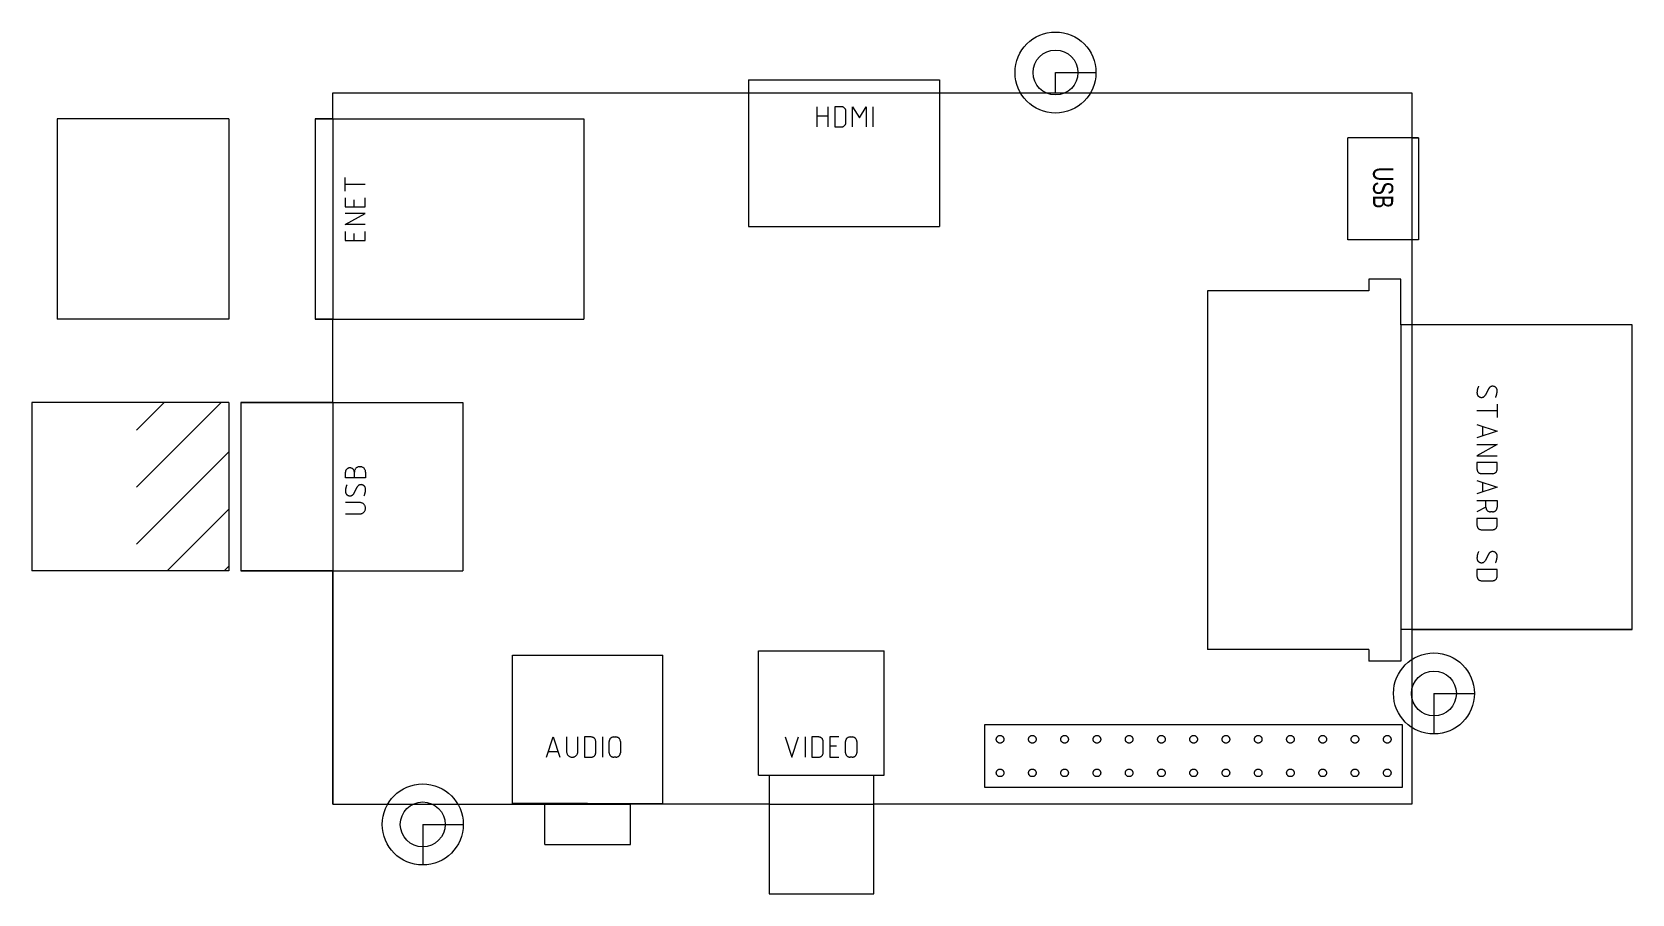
# Model space of a CAD drawing. Header units: inches. Extents: x -0.93 to 4.03, y -0.28 to 2.39.
import ezdxf

# ---------------------------------------------------------------- set-up
doc = ezdxf.new("R2010")
doc.units = ezdxf.units.IN
doc.linetypes.add('DASHED', pattern=[19.05, 12.7, -6.35])
doc.layers.get('0').update_dxf_attribs({"linetype": 'CONTINUOUS', "lineweight": 0})
doc.layers.add('Bottom', color=7, linetype='DASHED', lineweight=0)
doc.styles.get("Standard").update_dxf_attribs({"font": 'txt', "width": 0.75})

# ---------------------------------------------------------------- blocks, each defined once
blk = doc.blocks.new('rPI')
for p, q in [((1.288, 2.244), (1.288, 1.7895)), ((1.288, 2.244), (1.288, 2.204)), ((1.288, 2.244), (1.8795, 2.244)), ((1.8795, 2.244), (1.8795, 1.7895)), ((1.8795, 2.244), (1.8795, 2.204)), ((0, 2.204), (1.288, 2.204)), ((0, 2.1235), (0, 2.204)), ((1.8795, 2.204), (3.3445, 2.204)), ((3.3445, 2.204), (3.3445, 2.064)), ((1.4997, 2.1605), (1.4997, 2.098)), ((1.4997, 2.1327), (1.5344, 2.1327)), ((1.5344, 2.098), (1.5344, 2.1605)), ((1.5761, 2.1605), (1.5553, 2.1605)), ((1.5553, 2.1605), (1.5553, 2.098)), ((1.59, 2.1119), (1.59, 2.1466)), ((1.6108, 2.098), (1.6108, 2.1605)), ((1.6108, 2.1605), (1.6316, 2.1257)), ((1.6316, 2.1257), (1.6525, 2.1605)), ((1.6525, 2.1605), (1.6525, 2.098)), ((1.6733, 2.1605), (1.6733, 2.098)), ((-0.0555, 2.1235), (0.778, 2.1235)), ((0, 2.1235), (-0.0555, 2.1235)), ((-0.0555, 2.1235), (-0.0555, 1.5025)), ((0.778, 2.1235), (0.778, 1.5025)), ((1.5553, 2.098), (1.5761, 2.098)), ((3.3645, 2.064), (3.146, 2.064)), ((3.146, 1.748), (3.146, 2.064)), ((3.3645, 2.064), (3.3645, 1.748)), ((0.0375, 1.8995), (0.0375, 1.9411)), ((0.0375, 1.9203), (0.1, 1.9203)), ((0.0375, 1.8786), (0.0375, 1.8508)), ((0.0375, 1.8508), (0.1, 1.8508)), ((0.0652, 1.8508), (0.0652, 1.8717)), ((0.1, 1.8508), (0.1, 1.8786)), ((0.0375, 1.7953), (0.1, 1.83)), ((0.1, 1.83), (0.0375, 1.83)), ((0.1, 1.7953), (0.0375, 1.7953)), ((1.288, 1.7895), (1.8795, 1.7895)), ((0.0375, 1.7745), (0.0375, 1.7467)), ((0.0375, 1.7467), (0.1, 1.7467)), ((0.0652, 1.7467), (0.0652, 1.7675)), ((0.1, 1.7467), (0.1, 1.7745)), ((3.3645, 1.748), (3.146, 1.748)), ((3.3645, 1.748), (3.3445, 1.748)), ((3.3445, 1.748), (3.3445, 0)), ((-0.0555, 1.5025), (0.778, 1.5025)), ((0, 1.5025), (-0.0555, 1.5025)), ((0, 1.244), (0, 1.5025)), ((4.0265, 1.4855), (3.3445, 1.4855)), ((4.0265, 1.4855), (3.3445, 1.4855)), ((4.0265, 0.5415), (4.0265, 1.4855)), ((-0.286, 1.244), (0.402, 1.244)), ((0, 1.244), (-0.286, 1.244)), ((-0.286, 1.244), (-0.286, 0.723)), ((0.402, 1.244), (0.402, 0.723)), ((3.5822, 1.2872), (3.5723, 1.2676)), ((3.6085, 1.2184), (3.546, 1.2184)), ((3.6085, 1.2392), (3.6085, 1.1976)), ((3.546, 1.1767), (3.6085, 1.1559)), ((3.6085, 1.1559), (3.546, 1.1351)), ((3.5634, 1.1709), (3.5634, 1.1408)), ((3.546, 1.1142), (3.6085, 1.1142)), ((3.6085, 1.1142), (3.546, 1.0795)), ((0.0829, 1.0454), (0.0843, 1.0454)), ((3.546, 1.0795), (3.6085, 1.0795)), ((3.546, 1.0587), (3.546, 1.0378)), ((3.6085, 1.0587), (3.546, 1.0587)), ((3.6085, 1.0378), (3.6085, 1.0587)), ((0.0385, 1.0107), (0.0385, 1.0281)), ((0.101, 1.0107), (0.0385, 1.0107)), ((0.0663, 1.0107), (0.0663, 1.0288)), ((0.101, 1.0288), (0.101, 1.0107)), ((3.546, 1.0031), (3.6085, 0.9823)), ((3.5599, 1.024), (3.5946, 1.024)), ((3.5634, 0.9973), (3.5634, 0.9672)), ((0.0648, 0.9627), (0.0747, 0.9823)), ((3.6085, 0.9823), (3.546, 0.9615)), ((0.0836, 0.9343), (0.0385, 0.9343)), ((0.0385, 0.8996), (0.0836, 0.8996)), ((3.546, 0.9406), (3.6085, 0.9406)), ((3.5738, 0.9198), (3.546, 0.9059)), ((3.5738, 0.9198), (3.5738, 0.9406)), ((3.5946, 0.9059), (3.5877, 0.9059)), ((3.6085, 0.9406), (3.6085, 0.9198)), ((3.546, 0.8851), (3.546, 0.8642)), ((3.6085, 0.8851), (3.546, 0.8851)), ((3.5599, 0.8503), (3.5946, 0.8503)), ((3.6085, 0.8642), (3.6085, 0.8851)), ((3.5822, 0.7751), (3.5723, 0.7555)), ((-0.286, 0.723), (0.402, 0.723)), ((0, 0.723), (-0.286, 0.723)), ((0, 0.723), (0, 0)), ((0, 0), (0, 0.723)), ((3.546, 0.7271), (3.546, 0.7062)), ((3.6085, 0.7271), (3.546, 0.7271)), ((3.6085, 0.7062), (3.6085, 0.7271)), ((3.5599, 0.6924), (3.5946, 0.6924)), ((3.3445, 0.5415), (4.0265, 0.5415)), ((4.0265, 0.5415), (3.3445, 0.5415)), ((0.556, 0.002), (0.556, 0.4615)), ((0.556, 0.4615), (1.0225, 0.4615)), ((1.0225, 0.002), (1.0225, 0.4615)), ((1.3193, 0.09), (1.3193, 0.475)), ((1.3193, 0.475), (1.7083, 0.475)), ((1.7083, 0.09), (1.7083, 0.475)), ((0.6616, 0.1458), (0.6825, 0.2083)), ((0.6825, 0.2083), (0.7033, 0.1458)), ((0.7241, 0.2083), (0.7241, 0.1631)), ((0.7589, 0.1631), (0.7589, 0.2083)), ((0.8005, 0.2083), (0.7797, 0.2083)), ((0.7797, 0.2083), (0.7797, 0.1458)), ((0.8352, 0.2083), (0.8352, 0.1458)), ((0.87, 0.2083), (0.8769, 0.2083)), ((1.4013, 0.2083), (1.4221, 0.1458)), ((1.4221, 0.1458), (1.443, 0.2083)), ((1.4638, 0.2083), (1.4638, 0.1458)), ((1.5055, 0.2083), (1.4846, 0.2083)), ((1.4846, 0.2083), (1.4846, 0.1458)), ((1.568, 0.2083), (1.5402, 0.2083)), ((1.5402, 0.2083), (1.5402, 0.1458)), ((1.6027, 0.2083), (1.6096, 0.2083)), ((2.021, 0.052), (2.021, 0.2465)), ((2.021, 0.2465), (3.3145, 0.2465)), ((3.3145, 0.2465), (3.3145, 0.052)), ((0.6674, 0.1631), (0.6975, 0.1631)), ((0.8144, 0.1597), (0.8144, 0.1944)), ((0.8561, 0.1597), (0.8561, 0.1944)), ((0.8908, 0.1944), (0.8908, 0.1597)), ((1.5194, 0.1597), (1.5194, 0.1944)), ((1.5402, 0.1805), (1.561, 0.1805)), ((1.5888, 0.1597), (1.5888, 0.1944)), ((1.6235, 0.1944), (1.6235, 0.1597)), ((0.7797, 0.1458), (0.8005, 0.1458)), ((0.8769, 0.1458), (0.87, 0.1458)), ((1.4846, 0.1458), (1.5055, 0.1458)), ((1.5402, 0.1458), (1.568, 0.1458)), ((1.6096, 0.1458), (1.6027, 0.1458)), ((1.3193, 0.09), (1.7083, 0.09)), ((1.3515, 0.09), (1.3515, -0.278)), ((1.676, -0.278), (1.676, 0.09)), ((3.3145, 0.052), (2.021, 0.052)), ((0, 0), (0.6565, 0)), ((0.7893, 0.002), (0.556, 0.002)), ((0.6565, -0.125), (0.6565, 0)), ((0.7893, 0.002), (1.0225, 0.002)), ((0.922, -0.125), (0.922, 0)), ((1.3515, 0), (0.922, 0)), ((3.3445, 0), (1.676, 0)), ((0.6565, -0.125), (0.6565, -0.125)), ((0.6565, -0.125), (0.922, -0.125)), ((1.3515, -0.278), (1.676, -0.278))]:
    blk.add_line(p, q)
at = {"linetype": 'DASHED'}
for p, q in [((3.3445, 2.064), (3.3645, 2.064)), ((2.711, 1.59), (2.711, 0.479)), ((3.211, 1.59), (2.711, 1.59)), ((3.31, 1.626), (3.211, 1.626)), ((3.211, 1.626), (3.211, 1.59)), ((3.31, 1.4855), (3.31, 1.626)), ((3.31, 1.4855), (3.31, 0.5415)), ((3.31, 0.5415), (3.31, 0.443)), ((3.211, 0.479), (2.711, 0.479)), ((3.211, 0.479), (3.211, 0.443)), ((3.31, 0.443), (3.211, 0.443)), ((0.7893, 0), (0.7893, 0.002))]:
    blk.add_line(p, q, dxfattribs=at)
for centre in [(2.0678, 0.2012), (2.1677, 0.2012), (2.2677, 0.2012), (2.3678, 0.2012), (2.4678, 0.2012), (2.5678, 0.2012), (2.6677, 0.2012), (2.7677, 0.2012), (2.8678, 0.2012), (2.9677, 0.2012), (3.0678, 0.2012), (3.1677, 0.2012), (3.2678, 0.2012), (2.0678, 0.0972), (2.1677, 0.0972), (2.2677, 0.0972), (2.3678, 0.0972), (2.4678, 0.0972), (2.5678, 0.0972), (2.6677, 0.0972), (2.7677, 0.0972), (2.8678, 0.0972), (2.9677, 0.0972), (3.0678, 0.0972), (3.1677, 0.0972), (3.2678, 0.0972)]:
    blk.add_circle(centre, 0.0118)
for centre, radius, start, end in [((1.5761, 2.1466), 0.0139, 0, 90), ((1.5761, 2.1119), 0.0139, 270, 0), ((3.592, 1.274), 0.046, 153.0746, 180), ((3.5946, 1.2809), 0.0139, 360, 152.9812), ((3.5599, 1.274), 0.0139, 180, 332.9812), ((3.5625, 1.2809), 0.046, 333.0746, 360), ((0.0524, 1.0281), 0.0139, 360, 180), ((0.0829, 1.0288), 0.0167, 90, 180), ((0.0843, 1.0288), 0.0167, 360, 90), ((3.5599, 1.0378), 0.0139, 180, 270), ((3.5946, 1.0378), 0.0139, 270, 360), ((0.0845, 0.969), 0.046, 153.0746, 180), ((0.0524, 0.969), 0.0139, 180, 332.9812), ((0.0871, 0.976), 0.0139, 360, 152.9812), ((0.055, 0.976), 0.046, 333.0746, 360), ((0.0836, 0.917), 0.0174, 270, 90), ((3.5877, 0.9198), 0.0139, 180, 270), ((3.5946, 0.9198), 0.0139, 270, 360), ((3.5599, 0.8642), 0.0139, 180, 270), ((3.5946, 0.8642), 0.0139, 270, 360), ((3.592, 0.7618), 0.046, 153.0746, 180), ((3.5599, 0.7618), 0.0139, 180, 332.9812), ((3.5946, 0.7687), 0.0139, 360, 152.9812), ((3.5625, 0.7687), 0.046, 333.0746, 360), ((3.5599, 0.7062), 0.0139, 180, 270), ((3.5946, 0.7062), 0.0139, 270, 360), ((0.8005, 0.1944), 0.0139, 0, 90), ((0.87, 0.1944), 0.0139, 90, 180), ((0.8769, 0.1944), 0.0139, 0, 90), ((1.5055, 0.1944), 0.0139, 0, 90), ((1.6027, 0.1944), 0.0139, 90, 180), ((1.6096, 0.1944), 0.0139, 0, 90), ((0.7415, 0.1631), 0.0174, 180, 0), ((0.8005, 0.1597), 0.0139, 270, 0), ((0.87, 0.1597), 0.0139, 180, 270), ((0.8769, 0.1597), 0.0139, 270, 0), ((1.5055, 0.1597), 0.0139, 270, 0), ((1.6027, 0.1597), 0.0139, 180, 270), ((1.6096, 0.1597), 0.0139, 270, 0)]:
    blk.add_arc(centre, radius, start, end)
at = {"layer": 'Bottom'}
for p, q in [((1.288, 2.204), (1.8795, 2.204)), ((0, 2.1235), (0, 1.5025)), ((3.3445, 2.064), (3.3445, 1.748)), ((3.3445, 1.4855), (3.31, 1.4855)), ((0, 1.244), (0, 0.723)), ((3.3445, 0.5415), (3.31, 0.5415)), ((0.6565, 0), (0.922, 0))]:
    blk.add_line(p, q, dxfattribs=at)
at = {"layer": 'Bottom', "linetype": 'DASHED'}
blk.add_line((1.3515, 0), (1.676, 0), dxfattribs=at)
at = {"insert": (3.2863, 1.9743), "char_height": 0.0625, "width": 100, "attachment_point": 1, "rotation": 270}
blk.add_mtext('USB', dxfattribs=at)
blk = doc.blocks.new('rPI-0')
at = {"layer": 'Bottom'}
blk.add_blockref('rPI', (0, 0), dxfattribs=at)
blk = doc.blocks.new('rPi_holes')
h = blk.add_hatch()
h.set_pattern_fill('ANSI31', color=256, style=0)
h.set_pattern_definition([(45, (0, 0), (-0.088388, 0.088388), [])])
h.paths.add_polyline_path([(-0.323, 1.244), (-0.323, 0.723), (-0.609, 0.723), (-0.609, 1.244)])
for p, q in [((2.2395, 2.204), (2.2395, 2.2665)), ((2.2395, 2.2665), (2.365, 2.2665)), ((1.8795, 2.204), (2.2395, 2.204)), ((-0.323, 2.1235), (-0.855, 2.1235)), ((-0.855, 2.1235), (-0.855, 1.5025)), ((-0.323, 2.1235), (-0.323, 1.5025)), ((-0.323, 1.5025), (-0.855, 1.5025)), ((-0.323, 1.244), (-0.933, 1.244)), ((-0.933, 1.244), (-0.933, 0.723)), ((-0.323, 1.244), (-0.323, 0.723)), ((-0.323, 0.723), (-0.933, 0.723)), ((3.4126, 0.3431), (3.5381, 0.3431)), ((3.4126, 0.3431), (3.4126, 0.2176)), ((0.2782, -0.0625), (0.4037, -0.0625)), ((0.2782, -0.0625), (0.2782, -0.188))]:
    blk.add_line(p, q)
for centre, radius in [((2.2395, 2.2665), 0.1255), ((2.2395, 2.2665), 0.0695), ((3.4126, 0.3431), 0.1255), ((3.4126, 0.3431), 0.0695), ((0.2782, -0.0625), 0.1255), ((0.2782, -0.0625), 0.0695)]:
    blk.add_circle(centre, radius)
blk.add_blockref('rPI-0', (0, 0))

msp = doc.modelspace()

# ---------------------------------------------------------------- block references
msp.add_blockref('rPi_holes', (0, 0))

doc.saveas('drawing.dxf')
